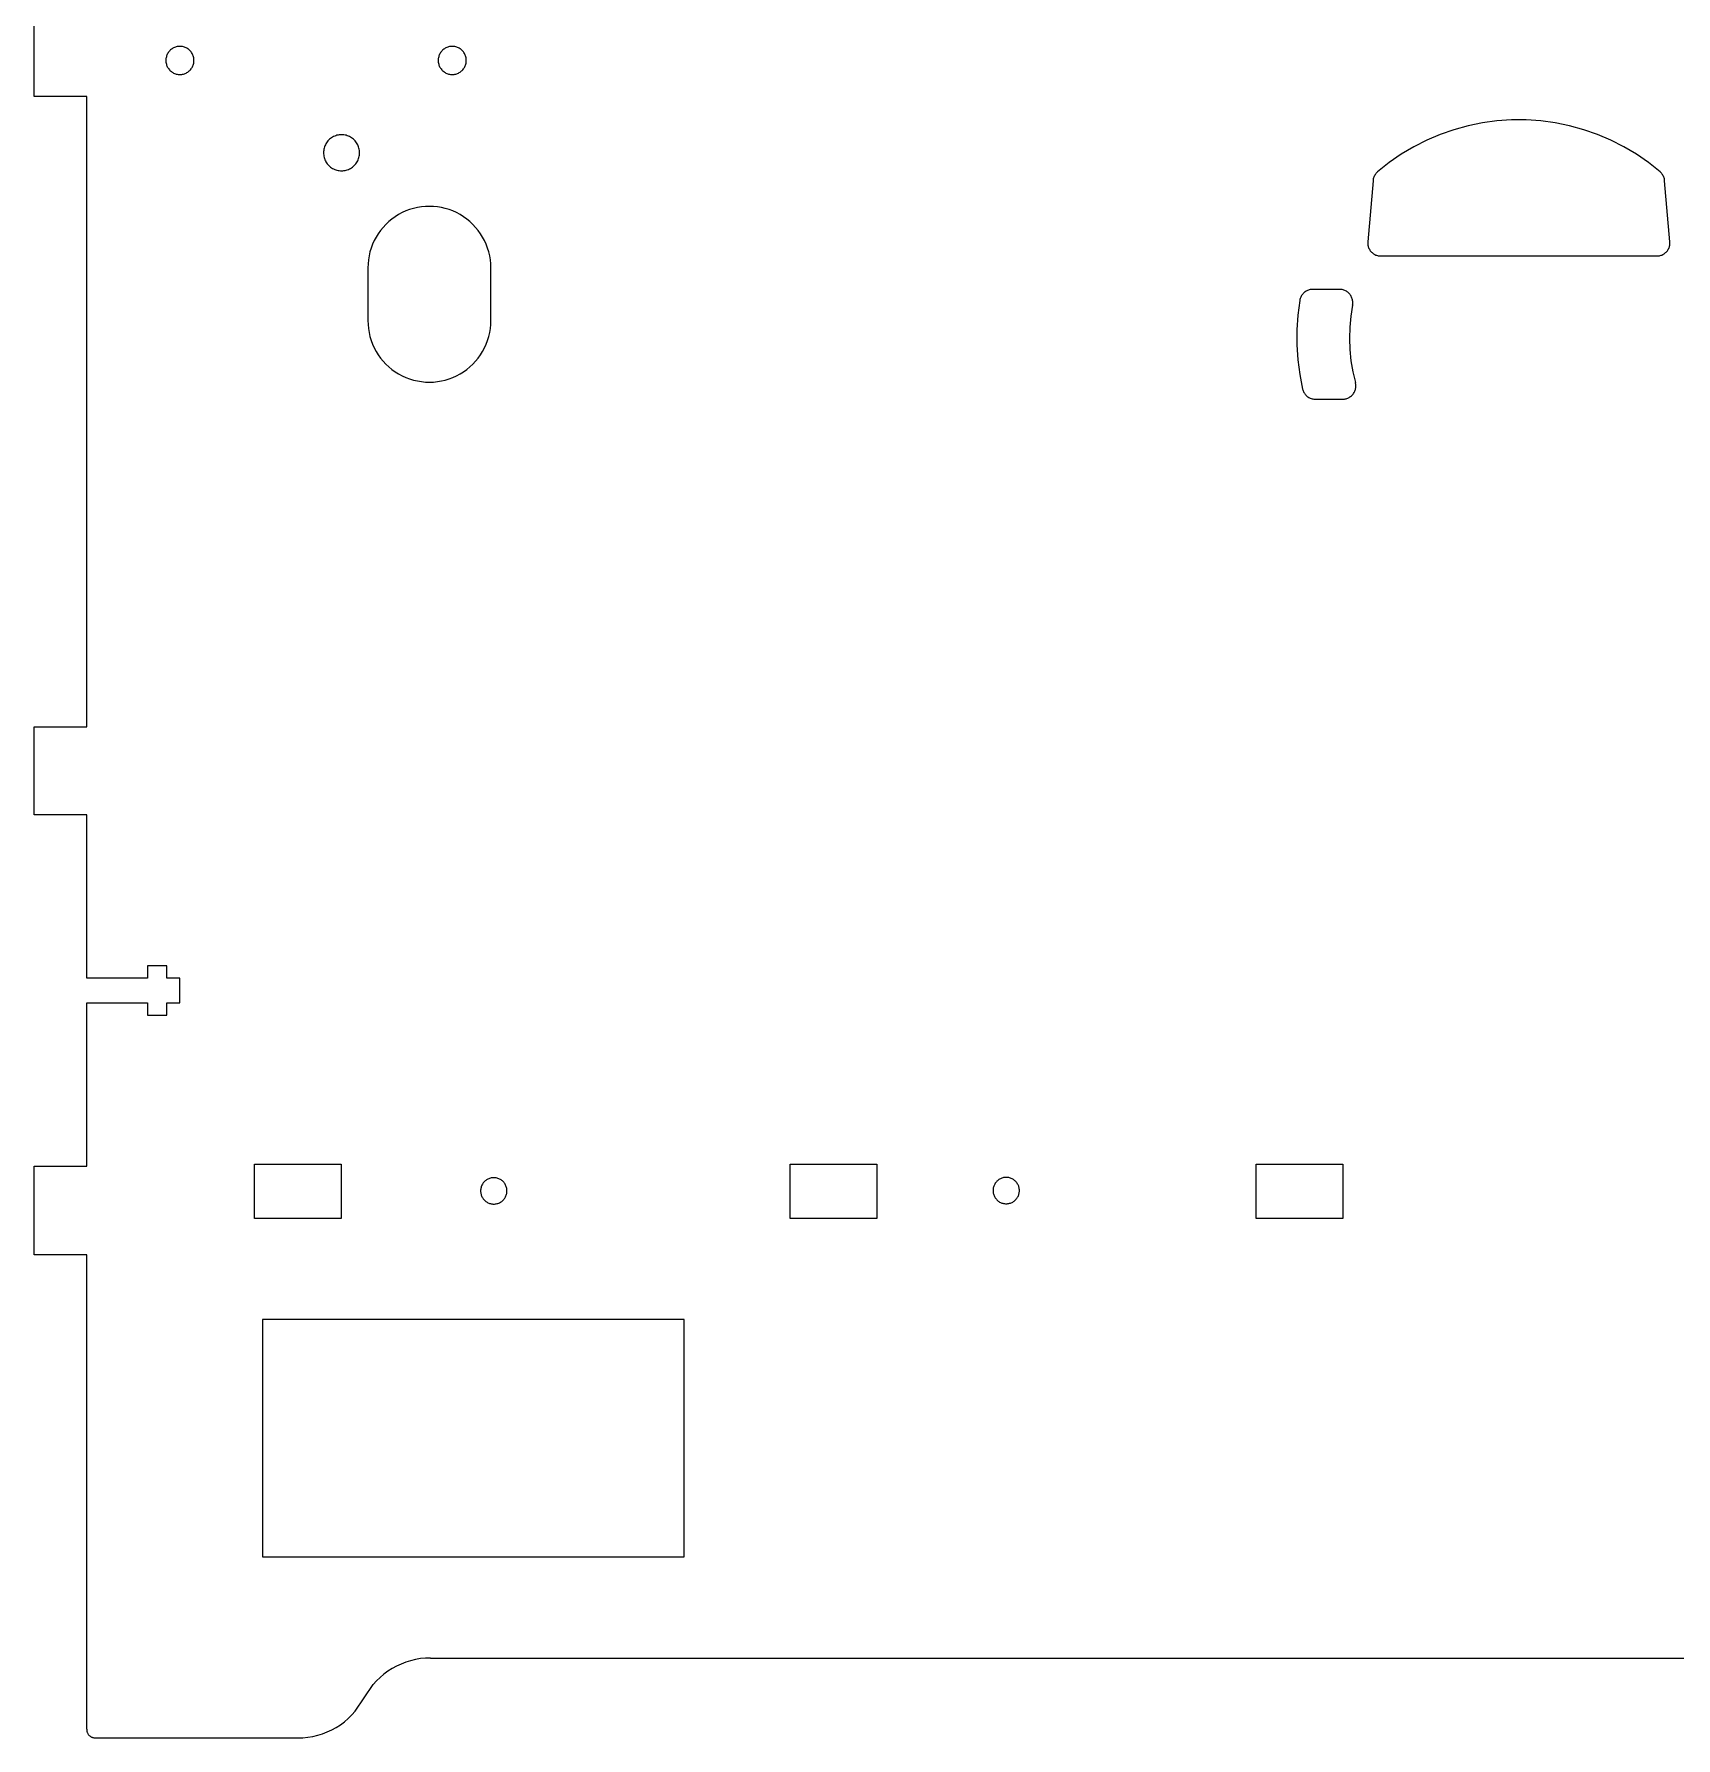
# Model space of a CAD drawing. Header units: centimetres. Extents: x 0 to 166, y 0 to 213.
# Drawn here: x 130.12 to 148.81, y 172.56 to 191.95 of the extents above; entities that cross this region are included whole.
import ezdxf

# ---------------------------------------------------------------- set-up
doc = ezdxf.new("R2010")
doc.units = ezdxf.units.CM
doc.header["$MEASUREMENT"] = 0
doc.layers.add('222 mks tft28 sbase dual 6mm v2_222 mks tft28 sbase dual 6mm', color=7, linetype='Continuous')

msp = doc.modelspace()

# ---------------------------------------------------------------- linework, layer by layer
at = {"layer": '222 mks tft28 sbase dual 6mm v2_222 mks tft28 sbase dual 6mm'}
for p, q in [((130.116, 191.24), (130.116, 192.238)), ((131.638, 191.73), (131.633, 191.721)), ((131.643, 191.739), (131.638, 191.73)), ((131.649, 191.747), (131.643, 191.739)), ((131.656, 191.755), (131.649, 191.747)), ((131.663, 191.763), (131.656, 191.755)), ((131.671, 191.77), (131.663, 191.763)), ((131.679, 191.777), (131.671, 191.77)), ((131.687, 191.783), (131.679, 191.777)), ((131.696, 191.788), (131.687, 191.783)), ((131.705, 191.793), (131.696, 191.788)), ((131.715, 191.798), (131.705, 191.793)), ((131.725, 191.801), (131.715, 191.798)), ((131.735, 191.804), (131.725, 191.801)), ((131.745, 191.807), (131.735, 191.804)), ((131.755, 191.809), (131.745, 191.807)), ((131.766, 191.81), (131.755, 191.809)), ((131.776, 191.81), (131.766, 191.81)), ((131.787, 191.81), (131.776, 191.81)), ((131.797, 191.809), (131.787, 191.81)), ((131.807, 191.807), (131.797, 191.809)), ((131.818, 191.804), (131.807, 191.807)), ((131.828, 191.801), (131.818, 191.804)), ((131.837, 191.798), (131.828, 191.801)), ((131.847, 191.793), (131.837, 191.798)), ((131.856, 191.788), (131.847, 191.793)), ((131.865, 191.783), (131.856, 191.788)), ((131.874, 191.777), (131.865, 191.783)), ((131.882, 191.77), (131.874, 191.777)), ((131.889, 191.763), (131.882, 191.77)), ((131.896, 191.755), (131.889, 191.763)), ((131.903, 191.747), (131.896, 191.755)), ((131.909, 191.739), (131.903, 191.747)), ((131.915, 191.73), (131.909, 191.739)), ((131.92, 191.721), (131.915, 191.73)), ((134.738, 191.73), (134.733, 191.721)), ((134.743, 191.739), (134.738, 191.73)), ((134.749, 191.747), (134.743, 191.739)), ((134.756, 191.755), (134.749, 191.747)), ((134.763, 191.763), (134.756, 191.755)), ((134.771, 191.77), (134.763, 191.763)), ((134.779, 191.777), (134.771, 191.77)), ((134.787, 191.783), (134.779, 191.777)), ((134.796, 191.788), (134.787, 191.783)), ((134.805, 191.793), (134.796, 191.788)), ((134.815, 191.798), (134.805, 191.793)), ((134.825, 191.801), (134.815, 191.798)), ((134.835, 191.804), (134.825, 191.801)), ((134.845, 191.807), (134.835, 191.804)), ((134.855, 191.809), (134.845, 191.807)), ((134.866, 191.81), (134.855, 191.809)), ((134.876, 191.81), (134.866, 191.81)), ((134.887, 191.81), (134.876, 191.81)), ((134.897, 191.809), (134.887, 191.81)), ((134.907, 191.807), (134.897, 191.809)), ((134.918, 191.804), (134.907, 191.807)), ((134.928, 191.801), (134.918, 191.804)), ((134.937, 191.798), (134.928, 191.801)), ((134.947, 191.793), (134.937, 191.798)), ((134.956, 191.788), (134.947, 191.793)), ((134.965, 191.783), (134.956, 191.788)), ((134.974, 191.777), (134.965, 191.783)), ((134.982, 191.77), (134.974, 191.777)), ((134.989, 191.763), (134.982, 191.77)), ((134.996, 191.755), (134.989, 191.763)), ((135.003, 191.747), (134.996, 191.755)), ((135.009, 191.739), (135.003, 191.747)), ((135.015, 191.73), (135.009, 191.739)), ((135.02, 191.721), (135.015, 191.73)), ((131.617, 191.671), (131.616, 191.66)), ((131.616, 191.66), (131.616, 191.65)), ((131.616, 191.65), (131.616, 191.639)), ((131.616, 191.639), (131.617, 191.629)), ((131.619, 191.681), (131.617, 191.671)), ((131.617, 191.629), (131.619, 191.619)), ((131.622, 191.691), (131.619, 191.681)), ((131.619, 191.619), (131.622, 191.609)), ((131.625, 191.701), (131.622, 191.691)), ((131.622, 191.609), (131.625, 191.598)), ((131.628, 191.711), (131.625, 191.701)), ((131.625, 191.598), (131.628, 191.589)), ((131.633, 191.721), (131.628, 191.711)), ((131.628, 191.589), (131.633, 191.579)), ((131.633, 191.579), (131.638, 191.57)), ((131.638, 191.57), (131.643, 191.561)), ((131.643, 191.561), (131.649, 191.553)), ((131.649, 191.553), (131.656, 191.544)), ((131.656, 191.544), (131.663, 191.537)), ((131.663, 191.537), (131.671, 191.53)), ((131.882, 191.53), (131.889, 191.537)), ((131.889, 191.537), (131.896, 191.544)), ((131.896, 191.544), (131.903, 191.553)), ((131.903, 191.553), (131.909, 191.561)), ((131.909, 191.561), (131.915, 191.57)), ((131.915, 191.57), (131.92, 191.579)), ((131.924, 191.711), (131.92, 191.721)), ((131.92, 191.579), (131.924, 191.589)), ((131.928, 191.701), (131.924, 191.711)), ((131.924, 191.589), (131.928, 191.598)), ((131.931, 191.691), (131.928, 191.701)), ((131.928, 191.598), (131.931, 191.609)), ((131.933, 191.681), (131.931, 191.691)), ((131.931, 191.609), (131.933, 191.619)), ((131.935, 191.671), (131.933, 191.681)), ((131.933, 191.619), (131.935, 191.629)), ((131.936, 191.66), (131.935, 191.671)), ((131.935, 191.629), (131.936, 191.639)), ((131.936, 191.65), (131.936, 191.66)), ((131.936, 191.639), (131.936, 191.65)), ((134.717, 191.671), (134.716, 191.66)), ((134.716, 191.66), (134.716, 191.65)), ((134.716, 191.65), (134.716, 191.639)), ((134.716, 191.639), (134.717, 191.629)), ((134.719, 191.681), (134.717, 191.671)), ((134.717, 191.629), (134.719, 191.619)), ((134.722, 191.691), (134.719, 191.681)), ((134.719, 191.619), (134.722, 191.609)), ((134.725, 191.701), (134.722, 191.691)), ((134.722, 191.609), (134.725, 191.598)), ((134.728, 191.711), (134.725, 191.701)), ((134.725, 191.598), (134.728, 191.589)), ((134.733, 191.721), (134.728, 191.711)), ((134.728, 191.589), (134.733, 191.579)), ((134.733, 191.579), (134.738, 191.57)), ((134.738, 191.57), (134.743, 191.561)), ((134.743, 191.561), (134.749, 191.553)), ((134.749, 191.553), (134.756, 191.544)), ((134.756, 191.544), (134.763, 191.537)), ((134.763, 191.537), (134.771, 191.53)), ((134.982, 191.53), (134.989, 191.537)), ((134.989, 191.537), (134.996, 191.544)), ((134.996, 191.544), (135.003, 191.553)), ((135.003, 191.553), (135.009, 191.561)), ((135.009, 191.561), (135.015, 191.57)), ((135.015, 191.57), (135.02, 191.579)), ((135.024, 191.711), (135.02, 191.721)), ((135.02, 191.579), (135.024, 191.589)), ((135.028, 191.701), (135.024, 191.711)), ((135.024, 191.589), (135.028, 191.598)), ((135.031, 191.691), (135.028, 191.701)), ((135.028, 191.598), (135.031, 191.609)), ((135.033, 191.681), (135.031, 191.691)), ((135.031, 191.609), (135.033, 191.619)), ((135.035, 191.671), (135.033, 191.681)), ((135.033, 191.619), (135.035, 191.629)), ((135.036, 191.66), (135.035, 191.671)), ((135.035, 191.629), (135.036, 191.639)), ((135.036, 191.65), (135.036, 191.66)), ((135.036, 191.639), (135.036, 191.65)), ((131.671, 191.53), (131.679, 191.523)), ((131.679, 191.523), (131.687, 191.517)), ((131.687, 191.517), (131.696, 191.511)), ((131.696, 191.511), (131.705, 191.506)), ((131.705, 191.506), (131.715, 191.502)), ((131.715, 191.502), (131.725, 191.498)), ((131.725, 191.498), (131.735, 191.495)), ((131.735, 191.495), (131.745, 191.493)), ((131.745, 191.493), (131.755, 191.491)), ((131.755, 191.491), (131.766, 191.49)), ((131.766, 191.49), (131.776, 191.49)), ((131.776, 191.49), (131.787, 191.49)), ((131.787, 191.49), (131.797, 191.491)), ((131.797, 191.491), (131.807, 191.493)), ((131.807, 191.493), (131.818, 191.495)), ((131.818, 191.495), (131.828, 191.498)), ((131.828, 191.498), (131.837, 191.502)), ((131.837, 191.502), (131.847, 191.506)), ((131.847, 191.506), (131.856, 191.511)), ((131.856, 191.511), (131.865, 191.517)), ((131.865, 191.517), (131.874, 191.523)), ((131.874, 191.523), (131.882, 191.53)), ((134.771, 191.53), (134.779, 191.523)), ((134.779, 191.523), (134.787, 191.517)), ((134.787, 191.517), (134.796, 191.511)), ((134.796, 191.511), (134.805, 191.506)), ((134.805, 191.506), (134.815, 191.502)), ((134.815, 191.502), (134.825, 191.498)), ((134.825, 191.498), (134.835, 191.495)), ((134.835, 191.495), (134.845, 191.493)), ((134.845, 191.493), (134.855, 191.491)), ((134.855, 191.491), (134.866, 191.49)), ((134.866, 191.49), (134.876, 191.49)), ((134.876, 191.49), (134.887, 191.49)), ((134.887, 191.49), (134.897, 191.491)), ((134.897, 191.491), (134.907, 191.493)), ((134.907, 191.493), (134.918, 191.495)), ((134.918, 191.495), (134.928, 191.498)), ((134.928, 191.498), (134.937, 191.502)), ((134.937, 191.502), (134.947, 191.506)), ((134.947, 191.506), (134.956, 191.511)), ((134.956, 191.511), (134.965, 191.517)), ((134.965, 191.517), (134.974, 191.523)), ((134.974, 191.523), (134.982, 191.53)), ((130.716, 191.24), (130.116, 191.24)), ((130.716, 184.067), (130.716, 191.24)), ((146.768, 190.962), (146.603, 190.94)), ((146.934, 190.973), (146.768, 190.962)), ((147.101, 190.973), (146.934, 190.973)), ((147.267, 190.962), (147.101, 190.973)), ((147.432, 190.94), (147.267, 190.962)), ((133.491, 190.763), (133.481, 190.754)), ((133.502, 190.77), (133.491, 190.763)), ((133.514, 190.777), (133.502, 190.77)), ((133.525, 190.784), (133.514, 190.777)), ((133.538, 190.789), (133.525, 190.784)), ((133.55, 190.794), (133.538, 190.789)), ((133.563, 190.798), (133.55, 190.794)), ((133.576, 190.801), (133.563, 190.798)), ((133.589, 190.803), (133.576, 190.801)), ((133.603, 190.804), (133.589, 190.803)), ((133.616, 190.805), (133.603, 190.804)), ((133.63, 190.804), (133.616, 190.805)), ((133.643, 190.803), (133.63, 190.804)), ((133.656, 190.801), (133.643, 190.803)), ((133.669, 190.798), (133.656, 190.801)), ((133.682, 190.794), (133.669, 190.798)), ((133.695, 190.789), (133.682, 190.794)), ((133.707, 190.784), (133.695, 190.789)), ((133.719, 190.777), (133.707, 190.784)), ((133.73, 190.77), (133.719, 190.777)), ((133.741, 190.763), (133.73, 190.77)), ((133.751, 190.754), (133.741, 190.763)), ((146.122, 190.807), (145.969, 190.742)), ((146.279, 190.862), (146.122, 190.807)), ((146.44, 190.907), (146.279, 190.862)), ((146.603, 190.94), (146.44, 190.907)), ((147.595, 190.907), (147.432, 190.94)), ((147.756, 190.862), (147.595, 190.907)), ((147.913, 190.807), (147.756, 190.862)), ((148.066, 190.742), (147.913, 190.807)), ((133.412, 190.613), (133.411, 190.6)), ((133.411, 190.6), (133.412, 190.587)), ((133.413, 190.627), (133.412, 190.613)), ((133.412, 190.587), (133.413, 190.573)), ((133.415, 190.64), (133.413, 190.627)), ((133.413, 190.573), (133.415, 190.56)), ((133.418, 190.653), (133.415, 190.64)), ((133.422, 190.666), (133.418, 190.653)), ((133.427, 190.678), (133.422, 190.666)), ((133.432, 190.691), (133.427, 190.678)), ((133.439, 190.702), (133.432, 190.691)), ((133.446, 190.714), (133.439, 190.702)), ((133.453, 190.725), (133.446, 190.714)), ((133.462, 190.735), (133.453, 190.725)), ((133.471, 190.745), (133.462, 190.735)), ((133.481, 190.754), (133.471, 190.745)), ((133.761, 190.745), (133.751, 190.754)), ((133.77, 190.735), (133.761, 190.745)), ((133.779, 190.725), (133.77, 190.735)), ((133.787, 190.714), (133.779, 190.725)), ((133.794, 190.702), (133.787, 190.714)), ((133.8, 190.691), (133.794, 190.702)), ((133.806, 190.678), (133.8, 190.691)), ((133.81, 190.666), (133.806, 190.678)), ((133.814, 190.653), (133.81, 190.666)), ((133.817, 190.64), (133.814, 190.653)), ((133.819, 190.627), (133.817, 190.64)), ((133.817, 190.56), (133.819, 190.573)), ((133.821, 190.613), (133.819, 190.627)), ((133.819, 190.573), (133.821, 190.587)), ((133.821, 190.6), (133.821, 190.613)), ((133.821, 190.587), (133.821, 190.6)), ((145.677, 190.582), (145.54, 190.487)), ((145.821, 190.667), (145.677, 190.582)), ((145.969, 190.742), (145.821, 190.667)), ((148.214, 190.667), (148.066, 190.742)), ((148.358, 190.582), (148.214, 190.667)), ((148.495, 190.487), (148.358, 190.582)), ((133.415, 190.56), (133.418, 190.547)), ((133.418, 190.547), (133.422, 190.534)), ((133.422, 190.534), (133.427, 190.521)), ((133.427, 190.521), (133.432, 190.509)), ((133.432, 190.509), (133.439, 190.497)), ((133.439, 190.497), (133.446, 190.486)), ((133.446, 190.486), (133.453, 190.475)), ((133.453, 190.475), (133.462, 190.465)), ((133.462, 190.465), (133.471, 190.455)), ((133.471, 190.455), (133.481, 190.446)), ((133.481, 190.446), (133.491, 190.437)), ((133.491, 190.437), (133.502, 190.429)), ((133.502, 190.429), (133.514, 190.422)), ((133.514, 190.422), (133.525, 190.416)), ((133.525, 190.416), (133.538, 190.411)), ((133.538, 190.411), (133.55, 190.406)), ((133.55, 190.406), (133.563, 190.402)), ((133.563, 190.402), (133.576, 190.399)), ((133.576, 190.399), (133.589, 190.397)), ((133.589, 190.397), (133.603, 190.395)), ((133.603, 190.395), (133.616, 190.395)), ((133.616, 190.395), (133.63, 190.395)), ((133.63, 190.395), (133.643, 190.397)), ((133.643, 190.397), (133.656, 190.399)), ((133.656, 190.399), (133.669, 190.402)), ((133.669, 190.402), (133.682, 190.406)), ((133.682, 190.406), (133.695, 190.411)), ((133.695, 190.411), (133.707, 190.416)), ((133.707, 190.416), (133.719, 190.422)), ((133.719, 190.422), (133.73, 190.429)), ((133.73, 190.429), (133.741, 190.437)), ((133.741, 190.437), (133.751, 190.446)), ((133.751, 190.446), (133.761, 190.455)), ((133.761, 190.455), (133.77, 190.465)), ((133.77, 190.465), (133.779, 190.475)), ((133.779, 190.475), (133.787, 190.486)), ((133.787, 190.486), (133.794, 190.497)), ((133.794, 190.497), (133.8, 190.509)), ((133.8, 190.509), (133.806, 190.521)), ((133.806, 190.521), (133.81, 190.534)), ((133.81, 190.534), (133.814, 190.547)), ((133.814, 190.547), (133.817, 190.56)), ((145.402, 190.376), (145.395, 190.368)), ((145.41, 190.383), (145.402, 190.376)), ((145.54, 190.487), (145.41, 190.383)), ((148.625, 190.383), (148.495, 190.487)), ((148.633, 190.376), (148.625, 190.383)), ((148.64, 190.368), (148.633, 190.376)), ((145.358, 190.282), (145.297, 189.588)), ((145.359, 190.293), (145.358, 190.282)), ((145.361, 190.303), (145.359, 190.293)), ((145.364, 190.313), (145.361, 190.303)), ((145.368, 190.323), (145.364, 190.313)), ((145.372, 190.333), (145.368, 190.323)), ((145.377, 190.342), (145.372, 190.333)), ((145.382, 190.352), (145.377, 190.342)), ((145.388, 190.36), (145.382, 190.352)), ((145.395, 190.368), (145.388, 190.36)), ((148.647, 190.36), (148.64, 190.368)), ((148.653, 190.352), (148.647, 190.36)), ((148.658, 190.342), (148.653, 190.352)), ((148.663, 190.333), (148.658, 190.342)), ((148.668, 190.323), (148.663, 190.333)), ((148.671, 190.313), (148.668, 190.323)), ((148.674, 190.303), (148.671, 190.313)), ((148.676, 190.293), (148.674, 190.303)), ((148.677, 190.282), (148.676, 190.293)), ((148.738, 189.588), (148.677, 190.282)), ((134.525, 189.984), (134.48, 189.976)), ((134.57, 189.988), (134.525, 189.984)), ((134.616, 189.99), (134.57, 189.988)), ((134.662, 189.988), (134.616, 189.99)), ((134.707, 189.984), (134.662, 189.988)), ((134.753, 189.976), (134.707, 189.984)), ((134.155, 189.816), (134.121, 189.785)), ((134.19, 189.845), (134.155, 189.816)), ((134.227, 189.872), (134.19, 189.845)), ((134.266, 189.896), (134.227, 189.872)), ((134.307, 189.918), (134.266, 189.896)), ((134.348, 189.937), (134.307, 189.918)), ((134.391, 189.953), (134.348, 189.937)), ((134.435, 189.966), (134.391, 189.953)), ((134.48, 189.976), (134.435, 189.966)), ((134.797, 189.966), (134.753, 189.976)), ((134.841, 189.953), (134.797, 189.966)), ((134.884, 189.937), (134.841, 189.953)), ((134.926, 189.918), (134.884, 189.937)), ((134.966, 189.896), (134.926, 189.918)), ((135.005, 189.872), (134.966, 189.896)), ((135.042, 189.845), (135.005, 189.872)), ((135.078, 189.816), (135.042, 189.845)), ((135.111, 189.785), (135.078, 189.816)), ((133.988, 189.6), (133.969, 189.558)), ((134.01, 189.64), (133.988, 189.6)), ((134.034, 189.679), (134.01, 189.64)), ((134.061, 189.716), (134.034, 189.679)), ((134.09, 189.751), (134.061, 189.716)), ((134.121, 189.785), (134.09, 189.751)), ((135.142, 189.751), (135.111, 189.785)), ((135.171, 189.716), (135.142, 189.751)), ((135.198, 189.679), (135.171, 189.716)), ((135.222, 189.64), (135.198, 189.679)), ((135.244, 189.6), (135.222, 189.64)), ((135.263, 189.558), (135.244, 189.6)), ((133.93, 189.426), (133.922, 189.381)), ((133.94, 189.471), (133.93, 189.426)), ((133.953, 189.515), (133.94, 189.471)), ((133.969, 189.558), (133.953, 189.515)), ((135.279, 189.515), (135.263, 189.558)), ((135.292, 189.471), (135.279, 189.515)), ((135.303, 189.426), (135.292, 189.471)), ((135.31, 189.381), (135.303, 189.426)), ((145.297, 189.588), (145.297, 189.578)), ((145.297, 189.578), (145.297, 189.568)), ((145.297, 189.568), (145.298, 189.558)), ((145.298, 189.558), (145.299, 189.548)), ((145.299, 189.548), (145.301, 189.538)), ((145.301, 189.538), (145.304, 189.529)), ((145.304, 189.529), (145.307, 189.52)), ((145.307, 189.52), (145.311, 189.51)), ((145.311, 189.51), (145.316, 189.502)), ((145.316, 189.502), (145.321, 189.493)), ((145.321, 189.493), (145.327, 189.485)), ((145.327, 189.485), (145.333, 189.477)), ((145.333, 189.477), (145.339, 189.47)), ((145.339, 189.47), (145.347, 189.463)), ((145.347, 189.463), (145.354, 189.457)), ((145.354, 189.457), (145.362, 189.451)), ((145.362, 189.451), (145.371, 189.445)), ((145.371, 189.445), (145.379, 189.441)), ((145.379, 189.441), (145.388, 189.436)), ((145.388, 189.436), (145.398, 189.433)), ((145.398, 189.433), (145.407, 189.43)), ((145.407, 189.43), (145.417, 189.428)), ((145.417, 189.428), (145.427, 189.426)), ((145.427, 189.426), (145.437, 189.425)), ((145.437, 189.425), (145.447, 189.425)), ((145.447, 189.425), (148.588, 189.425)), ((148.588, 189.425), (148.598, 189.425)), ((148.598, 189.425), (148.608, 189.426)), ((148.608, 189.426), (148.618, 189.428)), ((148.618, 189.428), (148.628, 189.43)), ((148.628, 189.43), (148.637, 189.433)), ((148.637, 189.433), (148.647, 189.436)), ((148.647, 189.436), (148.656, 189.441)), ((148.656, 189.441), (148.664, 189.445)), ((148.664, 189.445), (148.673, 189.451)), ((148.673, 189.451), (148.681, 189.457)), ((148.681, 189.457), (148.688, 189.463)), ((148.688, 189.463), (148.696, 189.47)), ((148.696, 189.47), (148.702, 189.477)), ((148.702, 189.477), (148.709, 189.485)), ((148.709, 189.485), (148.714, 189.493)), ((148.714, 189.493), (148.719, 189.502)), ((148.719, 189.502), (148.724, 189.51)), ((148.724, 189.51), (148.728, 189.52)), ((148.728, 189.52), (148.731, 189.529)), ((148.731, 189.529), (148.734, 189.538)), ((148.734, 189.538), (148.736, 189.548)), ((148.736, 189.548), (148.737, 189.558)), ((148.737, 189.558), (148.738, 189.568)), ((148.738, 189.578), (148.738, 189.588)), ((148.738, 189.568), (148.738, 189.578)), ((133.918, 189.336), (133.916, 189.29)), ((133.916, 189.29), (133.916, 188.69)), ((133.922, 189.381), (133.918, 189.336)), ((135.315, 189.336), (135.31, 189.381)), ((135.316, 189.29), (135.315, 189.336)), ((135.316, 188.69), (135.316, 189.29)), ((144.579, 189.013), (144.571, 189.006)), ((144.587, 189.019), (144.579, 189.013)), ((144.595, 189.024), (144.587, 189.019)), ((144.604, 189.029), (144.595, 189.024)), ((144.613, 189.033), (144.604, 189.029)), ((144.623, 189.037), (144.613, 189.033)), ((144.632, 189.04), (144.623, 189.037)), ((144.642, 189.042), (144.632, 189.04)), ((144.652, 189.044), (144.642, 189.042)), ((144.662, 189.045), (144.652, 189.044)), ((144.672, 189.045), (144.662, 189.045)), ((144.977, 189.045), (144.672, 189.045)), ((144.987, 189.045), (144.977, 189.045)), ((144.997, 189.044), (144.987, 189.045)), ((145.007, 189.042), (144.997, 189.044)), ((145.017, 189.04), (145.007, 189.042)), ((145.027, 189.037), (145.017, 189.04)), ((145.036, 189.033), (145.027, 189.037)), ((145.045, 189.029), (145.036, 189.033)), ((145.054, 189.024), (145.045, 189.029)), ((145.063, 189.018), (145.054, 189.024)), ((145.071, 189.012), (145.063, 189.018)), ((144.524, 188.92), (144.501, 188.752)), ((144.526, 188.93), (144.524, 188.92)), ((144.529, 188.94), (144.526, 188.93)), ((144.532, 188.949), (144.529, 188.94)), ((144.536, 188.958), (144.532, 188.949)), ((144.54, 188.967), (144.536, 188.958)), ((144.545, 188.976), (144.54, 188.967)), ((144.551, 188.984), (144.545, 188.976)), ((144.557, 188.992), (144.551, 188.984)), ((144.564, 189), (144.557, 188.992)), ((144.571, 189.006), (144.564, 189)), ((145.079, 189.005), (145.071, 189.012)), ((145.086, 188.998), (145.079, 189.005)), ((145.093, 188.99), (145.086, 188.998)), ((145.099, 188.982), (145.093, 188.99)), ((145.104, 188.974), (145.099, 188.982)), ((145.109, 188.965), (145.104, 188.974)), ((145.124, 188.866), (145.104, 188.741)), ((145.114, 188.956), (145.109, 188.965)), ((145.118, 188.946), (145.114, 188.956)), ((145.121, 188.937), (145.118, 188.946)), ((145.123, 188.927), (145.121, 188.937)), ((145.125, 188.917), (145.123, 188.927)), ((145.124, 188.866), (145.126, 188.876)), ((145.126, 188.907), (145.125, 188.917)), ((145.127, 188.897), (145.126, 188.907)), ((145.126, 188.886), (145.127, 188.897)), ((145.126, 188.876), (145.126, 188.886)), ((133.916, 188.69), (133.918, 188.644)), ((133.918, 188.644), (133.922, 188.599)), ((135.31, 188.599), (135.315, 188.644)), ((135.315, 188.644), (135.316, 188.69)), ((144.501, 188.752), (144.489, 188.583)), ((145.104, 188.741), (145.092, 188.614)), ((133.922, 188.599), (133.93, 188.553)), ((133.93, 188.553), (133.94, 188.509)), ((133.94, 188.509), (133.953, 188.465)), ((133.953, 188.465), (133.969, 188.422)), ((135.263, 188.422), (135.279, 188.465)), ((135.279, 188.465), (135.292, 188.509)), ((135.292, 188.509), (135.303, 188.553)), ((135.303, 188.553), (135.31, 188.599)), ((144.489, 188.583), (144.489, 188.414)), ((145.092, 188.614), (145.088, 188.487)), ((145.088, 188.487), (145.093, 188.36)), ((133.969, 188.422), (133.988, 188.38)), ((133.988, 188.38), (134.01, 188.34)), ((134.01, 188.34), (134.034, 188.301)), ((134.034, 188.301), (134.061, 188.264)), ((134.061, 188.264), (134.09, 188.228)), ((135.142, 188.228), (135.171, 188.264)), ((135.171, 188.264), (135.198, 188.301)), ((135.198, 188.301), (135.222, 188.34)), ((135.222, 188.34), (135.244, 188.38)), ((135.244, 188.38), (135.263, 188.422)), ((144.489, 188.414), (144.5, 188.245)), ((144.5, 188.245), (144.523, 188.077)), ((145.093, 188.36), (145.106, 188.234)), ((134.09, 188.228), (134.121, 188.195)), ((134.121, 188.195), (134.155, 188.164)), ((134.155, 188.164), (134.19, 188.135)), ((134.19, 188.135), (134.227, 188.108)), ((134.227, 188.108), (134.266, 188.084)), ((134.266, 188.084), (134.307, 188.062)), ((134.307, 188.062), (134.348, 188.043)), ((134.884, 188.043), (134.926, 188.062)), ((134.926, 188.062), (134.966, 188.084)), ((134.966, 188.084), (135.005, 188.108)), ((135.005, 188.108), (135.042, 188.135)), ((135.042, 188.135), (135.078, 188.164)), ((135.078, 188.164), (135.111, 188.195)), ((135.111, 188.195), (135.142, 188.228)), ((144.523, 188.077), (144.556, 187.91)), ((145.106, 188.234), (145.127, 188.108)), ((145.127, 188.108), (145.157, 187.985)), ((134.348, 188.043), (134.391, 188.027)), ((134.391, 188.027), (134.435, 188.014)), ((134.435, 188.014), (134.48, 188.003)), ((134.48, 188.003), (134.525, 187.996)), ((134.525, 187.996), (134.57, 187.991)), ((134.57, 187.991), (134.616, 187.99)), ((134.616, 187.99), (134.662, 187.991)), ((134.662, 187.991), (134.707, 187.996)), ((134.707, 187.996), (134.753, 188.003)), ((134.753, 188.003), (134.797, 188.014)), ((134.797, 188.014), (134.841, 188.027)), ((134.841, 188.027), (134.884, 188.043)), ((144.556, 187.91), (144.559, 187.901)), ((144.559, 187.901), (144.562, 187.891)), ((144.562, 187.891), (144.566, 187.882)), ((144.566, 187.882), (144.571, 187.873)), ((144.571, 187.873), (144.576, 187.864)), ((144.576, 187.864), (144.581, 187.856)), ((144.581, 187.856), (144.588, 187.848)), ((145.125, 187.847), (145.131, 187.854)), ((145.131, 187.854), (145.137, 187.862)), ((145.137, 187.862), (145.142, 187.871)), ((145.142, 187.871), (145.147, 187.879)), ((145.147, 187.879), (145.151, 187.888)), ((145.151, 187.888), (145.154, 187.897)), ((145.154, 187.897), (145.157, 187.907)), ((145.159, 187.975), (145.157, 187.985)), ((145.157, 187.907), (145.159, 187.917)), ((145.161, 187.966), (145.159, 187.975)), ((145.159, 187.917), (145.161, 187.926)), ((145.162, 187.956), (145.161, 187.966)), ((145.161, 187.926), (145.162, 187.936)), ((145.162, 187.946), (145.162, 187.956)), ((145.162, 187.936), (145.162, 187.946)), ((144.588, 187.848), (144.594, 187.841)), ((144.594, 187.841), (144.602, 187.834)), ((144.602, 187.834), (144.609, 187.827)), ((144.609, 187.827), (144.617, 187.821)), ((144.617, 187.821), (144.626, 187.816)), ((144.626, 187.816), (144.635, 187.811)), ((144.635, 187.811), (144.644, 187.807)), ((144.644, 187.807), (144.653, 187.803)), ((144.653, 187.803), (144.663, 187.8)), ((144.663, 187.8), (144.672, 187.798)), ((144.672, 187.798), (144.682, 187.796)), ((144.682, 187.796), (144.692, 187.795)), ((144.692, 187.795), (144.702, 187.795)), ((144.702, 187.795), (145.012, 187.795)), ((145.012, 187.795), (145.022, 187.795)), ((145.022, 187.795), (145.032, 187.796)), ((145.032, 187.796), (145.041, 187.798)), ((145.041, 187.798), (145.051, 187.8)), ((145.051, 187.8), (145.06, 187.803)), ((145.06, 187.803), (145.069, 187.807)), ((145.069, 187.807), (145.078, 187.811)), ((145.078, 187.811), (145.087, 187.815)), ((145.087, 187.815), (145.095, 187.821)), ((145.095, 187.821), (145.103, 187.826)), ((145.103, 187.826), (145.111, 187.833)), ((145.111, 187.833), (145.118, 187.839)), ((145.118, 187.839), (145.125, 187.847)), ((130.116, 184.067), (130.716, 184.067)), ((130.116, 183.067), (130.116, 184.067)), ((130.716, 183.067), (130.116, 183.067)), ((130.716, 181.209), (130.716, 183.067)), ((131.627, 181.349), (131.407, 181.349)), ((131.407, 181.349), (131.407, 181.209)), ((131.627, 181.209), (131.627, 181.349)), ((131.407, 181.209), (130.716, 181.209)), ((131.777, 181.209), (131.627, 181.209)), ((131.777, 180.929), (131.777, 181.209)), ((130.716, 179.068), (130.716, 180.929)), ((130.716, 180.929), (131.407, 180.929)), ((131.407, 180.929), (131.407, 180.789)), ((131.627, 180.929), (131.777, 180.929)), ((131.627, 180.789), (131.627, 180.929)), ((131.407, 180.789), (131.627, 180.789)), ((130.116, 178.059), (130.116, 179.068)), ((130.116, 179.068), (130.716, 179.068)), ((132.627, 178.473), (132.627, 179.093)), ((132.627, 179.093), (133.612, 179.093)), ((133.612, 179.093), (133.612, 178.473)), ((135.31, 178.933), (135.301, 178.93)), ((135.32, 178.935), (135.31, 178.933)), ((135.329, 178.937), (135.32, 178.935)), ((135.339, 178.938), (135.329, 178.937)), ((135.349, 178.938), (135.339, 178.938)), ((135.359, 178.938), (135.349, 178.938)), ((135.368, 178.937), (135.359, 178.938)), ((135.378, 178.935), (135.368, 178.937)), ((135.388, 178.933), (135.378, 178.935)), ((135.397, 178.93), (135.388, 178.933)), ((138.724, 178.473), (138.724, 179.093)), ((138.724, 179.093), (139.709, 179.093)), ((139.709, 179.093), (139.709, 178.473)), ((141.134, 178.933), (141.125, 178.93)), ((141.144, 178.936), (141.134, 178.933)), ((141.153, 178.939), (141.144, 178.936)), ((141.163, 178.94), (141.153, 178.939)), ((141.173, 178.941), (141.163, 178.94)), ((141.182, 178.941), (141.173, 178.941)), ((141.192, 178.941), (141.182, 178.941)), ((141.202, 178.94), (141.192, 178.941)), ((141.212, 178.939), (141.202, 178.94)), ((141.221, 178.936), (141.212, 178.939)), ((141.231, 178.933), (141.221, 178.936)), ((141.24, 178.93), (141.231, 178.933)), ((144.028, 179.093), (145.013, 179.093)), ((144.028, 178.473), (144.028, 179.093)), ((145.013, 179.093), (145.013, 178.473)), ((135.2, 178.807), (135.199, 178.798)), ((135.199, 178.798), (135.199, 178.788)), ((135.199, 178.788), (135.199, 178.778)), ((135.199, 178.778), (135.2, 178.768)), ((135.202, 178.817), (135.2, 178.807)), ((135.2, 178.768), (135.202, 178.759)), ((135.204, 178.827), (135.202, 178.817)), ((135.202, 178.759), (135.204, 178.749)), ((135.207, 178.836), (135.204, 178.827)), ((135.204, 178.749), (135.207, 178.74)), ((135.21, 178.845), (135.207, 178.836)), ((135.207, 178.74), (135.21, 178.73)), ((135.214, 178.854), (135.21, 178.845)), ((135.219, 178.863), (135.214, 178.854)), ((135.224, 178.871), (135.219, 178.863)), ((135.23, 178.879), (135.224, 178.871)), ((135.236, 178.887), (135.23, 178.879)), ((135.243, 178.894), (135.236, 178.887)), ((135.25, 178.901), (135.243, 178.894)), ((135.258, 178.907), (135.25, 178.901)), ((135.266, 178.913), (135.258, 178.907)), ((135.274, 178.918), (135.266, 178.913)), ((135.283, 178.922), (135.274, 178.918)), ((135.291, 178.926), (135.283, 178.922)), ((135.301, 178.93), (135.291, 178.926)), ((135.406, 178.926), (135.397, 178.93)), ((135.415, 178.922), (135.406, 178.926)), ((135.424, 178.918), (135.415, 178.922)), ((135.432, 178.913), (135.424, 178.918)), ((135.44, 178.907), (135.432, 178.913)), ((135.448, 178.901), (135.44, 178.907)), ((135.455, 178.894), (135.448, 178.901)), ((135.462, 178.887), (135.455, 178.894)), ((135.468, 178.879), (135.462, 178.887)), ((135.474, 178.871), (135.468, 178.879)), ((135.479, 178.863), (135.474, 178.871)), ((135.483, 178.854), (135.479, 178.863)), ((135.487, 178.845), (135.483, 178.854)), ((135.491, 178.836), (135.487, 178.845)), ((135.487, 178.73), (135.491, 178.74)), ((135.494, 178.827), (135.491, 178.836)), ((135.491, 178.74), (135.494, 178.749)), ((135.496, 178.817), (135.494, 178.827)), ((135.494, 178.749), (135.496, 178.759)), ((135.498, 178.807), (135.496, 178.817)), ((135.496, 178.759), (135.498, 178.768)), ((135.499, 178.798), (135.498, 178.807)), ((135.498, 178.768), (135.499, 178.778)), ((135.499, 178.788), (135.499, 178.798)), ((135.499, 178.778), (135.499, 178.788)), ((141.033, 178.801), (141.032, 178.791)), ((141.032, 178.791), (141.033, 178.782)), ((141.034, 178.811), (141.033, 178.801)), ((141.033, 178.782), (141.034, 178.772)), ((141.035, 178.821), (141.034, 178.811)), ((141.034, 178.772), (141.035, 178.762)), ((141.038, 178.83), (141.035, 178.821)), ((141.035, 178.762), (141.038, 178.753)), ((141.04, 178.84), (141.038, 178.83)), ((141.038, 178.753), (141.04, 178.743)), ((141.044, 178.849), (141.04, 178.84)), ((141.04, 178.743), (141.044, 178.734)), ((141.048, 178.858), (141.044, 178.849)), ((141.053, 178.866), (141.048, 178.858)), ((141.058, 178.875), (141.053, 178.866)), ((141.063, 178.883), (141.058, 178.875)), ((141.07, 178.89), (141.063, 178.883)), ((141.076, 178.897), (141.07, 178.89)), ((141.084, 178.904), (141.076, 178.897)), ((141.091, 178.91), (141.084, 178.904)), ((141.099, 178.916), (141.091, 178.91)), ((141.107, 178.921), (141.099, 178.916)), ((141.116, 178.926), (141.107, 178.921)), ((141.125, 178.93), (141.116, 178.926)), ((141.249, 178.926), (141.24, 178.93)), ((141.257, 178.921), (141.249, 178.926)), ((141.266, 178.916), (141.257, 178.921)), ((141.274, 178.91), (141.266, 178.916)), ((141.281, 178.904), (141.274, 178.91)), ((141.288, 178.897), (141.281, 178.904)), ((141.295, 178.89), (141.288, 178.897)), ((141.301, 178.883), (141.295, 178.89)), ((141.307, 178.875), (141.301, 178.883)), ((141.312, 178.866), (141.307, 178.875)), ((141.317, 178.858), (141.312, 178.866)), ((141.321, 178.849), (141.317, 178.858)), ((141.324, 178.84), (141.321, 178.849)), ((141.321, 178.734), (141.324, 178.743)), ((141.327, 178.83), (141.324, 178.84)), ((141.324, 178.743), (141.327, 178.753)), ((141.33, 178.821), (141.327, 178.83)), ((141.327, 178.753), (141.33, 178.762)), ((141.331, 178.811), (141.33, 178.821)), ((141.33, 178.762), (141.331, 178.772)), ((141.332, 178.801), (141.331, 178.811)), ((141.331, 178.772), (141.332, 178.782)), ((141.332, 178.791), (141.332, 178.801)), ((141.332, 178.782), (141.332, 178.791)), ((135.21, 178.73), (135.214, 178.721)), ((135.214, 178.721), (135.219, 178.713)), ((135.219, 178.713), (135.224, 178.704)), ((135.224, 178.704), (135.23, 178.697)), ((135.23, 178.697), (135.236, 178.689)), ((135.236, 178.689), (135.243, 178.682)), ((135.243, 178.682), (135.25, 178.675)), ((135.25, 178.675), (135.258, 178.669)), ((135.258, 178.669), (135.266, 178.663)), ((135.266, 178.663), (135.274, 178.658)), ((135.274, 178.658), (135.283, 178.653)), ((135.283, 178.653), (135.291, 178.649)), ((135.291, 178.649), (135.301, 178.646)), ((135.301, 178.646), (135.31, 178.643)), ((135.31, 178.643), (135.32, 178.641)), ((135.32, 178.641), (135.329, 178.639)), ((135.329, 178.639), (135.339, 178.638)), ((135.339, 178.638), (135.349, 178.638)), ((135.349, 178.638), (135.359, 178.638)), ((135.359, 178.638), (135.368, 178.639)), ((135.368, 178.639), (135.378, 178.641)), ((135.378, 178.641), (135.388, 178.643)), ((135.388, 178.643), (135.397, 178.646)), ((135.397, 178.646), (135.406, 178.649)), ((135.406, 178.649), (135.415, 178.653)), ((135.415, 178.653), (135.424, 178.658)), ((135.424, 178.658), (135.432, 178.663)), ((135.432, 178.663), (135.44, 178.669)), ((135.44, 178.669), (135.448, 178.675)), ((135.448, 178.675), (135.455, 178.682)), ((135.455, 178.682), (135.462, 178.689)), ((135.462, 178.689), (135.468, 178.697)), ((135.468, 178.697), (135.474, 178.704)), ((135.474, 178.704), (135.479, 178.713)), ((135.479, 178.713), (135.483, 178.721)), ((135.483, 178.721), (135.487, 178.73)), ((141.044, 178.734), (141.048, 178.725)), ((141.048, 178.725), (141.053, 178.716)), ((141.053, 178.716), (141.058, 178.708)), ((141.058, 178.708), (141.063, 178.7)), ((141.063, 178.7), (141.07, 178.692)), ((141.07, 178.692), (141.076, 178.685)), ((141.076, 178.685), (141.084, 178.679)), ((141.084, 178.679), (141.091, 178.672)), ((141.091, 178.672), (141.099, 178.667)), ((141.099, 178.667), (141.107, 178.661)), ((141.107, 178.661), (141.116, 178.657)), ((141.116, 178.657), (141.125, 178.653)), ((141.125, 178.653), (141.134, 178.649)), ((141.134, 178.649), (141.144, 178.647)), ((141.144, 178.647), (141.153, 178.644)), ((141.153, 178.644), (141.163, 178.643)), ((141.163, 178.643), (141.173, 178.642)), ((141.173, 178.642), (141.182, 178.641)), ((141.182, 178.641), (141.192, 178.642)), ((141.192, 178.642), (141.202, 178.643)), ((141.202, 178.643), (141.212, 178.644)), ((141.212, 178.644), (141.221, 178.647)), ((141.221, 178.647), (141.231, 178.649)), ((141.231, 178.649), (141.24, 178.653)), ((141.24, 178.653), (141.249, 178.657)), ((141.249, 178.657), (141.257, 178.661)), ((141.257, 178.661), (141.266, 178.667)), ((141.266, 178.667), (141.274, 178.672)), ((141.274, 178.672), (141.281, 178.679)), ((141.281, 178.679), (141.288, 178.685)), ((141.288, 178.685), (141.295, 178.692)), ((141.295, 178.692), (141.301, 178.7)), ((141.301, 178.7), (141.307, 178.708)), ((141.307, 178.708), (141.312, 178.716)), ((141.312, 178.716), (141.317, 178.725)), ((141.317, 178.725), (141.321, 178.734)), ((133.612, 178.473), (132.627, 178.473)), ((139.709, 178.473), (138.724, 178.473)), ((145.013, 178.473), (144.028, 178.473)), ((130.716, 178.059), (130.116, 178.059)), ((130.716, 172.664), (130.716, 178.059)), ((132.716, 177.323), (132.716, 174.623)), ((137.516, 177.323), (132.716, 177.323)), ((137.516, 174.623), (137.516, 177.323)), ((132.716, 174.623), (137.516, 174.623)), ((134.145, 173.323), (134.099, 173.289)), ((134.193, 173.354), (134.145, 173.323)), ((134.243, 173.381), (134.193, 173.354)), ((134.295, 173.405), (134.243, 173.381)), ((134.348, 173.426), (134.295, 173.405)), ((134.402, 173.443), (134.348, 173.426)), ((134.458, 173.456), (134.402, 173.443)), ((134.514, 173.466), (134.458, 173.456)), ((134.571, 173.471), (134.514, 173.466)), ((134.628, 173.473), (134.571, 173.471)), ((134.628, 173.473), (159.425, 173.473)), ((133.771, 172.868), (133.977, 173.17)), ((134.015, 173.212), (133.977, 173.17)), ((134.056, 173.252), (134.015, 173.212)), ((134.099, 173.289), (134.056, 173.252)), ((133.603, 172.714), (133.648, 172.748)), ((133.648, 172.748), (133.692, 172.785)), ((133.692, 172.785), (133.733, 172.825)), ((133.733, 172.825), (133.771, 172.868)), ((130.716, 172.664), (130.716, 172.658)), ((130.716, 172.658), (130.716, 172.652)), ((130.716, 172.652), (130.717, 172.645)), ((130.717, 172.645), (130.718, 172.639)), ((130.718, 172.639), (130.72, 172.633)), ((130.72, 172.633), (130.722, 172.627)), ((130.722, 172.627), (130.724, 172.621)), ((130.724, 172.621), (130.727, 172.616)), ((130.727, 172.616), (130.73, 172.61)), ((130.73, 172.61), (130.733, 172.605)), ((130.733, 172.605), (130.737, 172.6)), ((130.737, 172.6), (130.741, 172.595)), ((130.741, 172.595), (130.745, 172.591)), ((130.745, 172.591), (130.75, 172.586)), ((130.75, 172.586), (130.755, 172.583)), ((130.755, 172.583), (130.76, 172.579)), ((130.76, 172.579), (130.765, 172.576)), ((130.765, 172.576), (130.771, 172.573)), ((130.771, 172.573), (130.777, 172.571)), ((130.777, 172.571), (130.783, 172.568)), ((130.783, 172.568), (130.789, 172.567)), ((130.789, 172.567), (130.795, 172.565)), ((130.795, 172.565), (130.801, 172.565)), ((130.801, 172.565), (130.807, 172.564)), ((130.807, 172.564), (133.12, 172.564)), ((133.12, 172.564), (133.177, 172.566)), ((133.177, 172.566), (133.234, 172.572)), ((133.234, 172.572), (133.29, 172.581)), ((133.29, 172.581), (133.345, 172.594)), ((133.345, 172.594), (133.4, 172.611)), ((133.4, 172.611), (133.453, 172.632)), ((133.453, 172.632), (133.505, 172.656)), ((133.505, 172.656), (133.555, 172.684)), ((133.555, 172.684), (133.603, 172.714))]:
    msp.add_line(p, q, dxfattribs=at)

doc.saveas('drawing.dxf')
